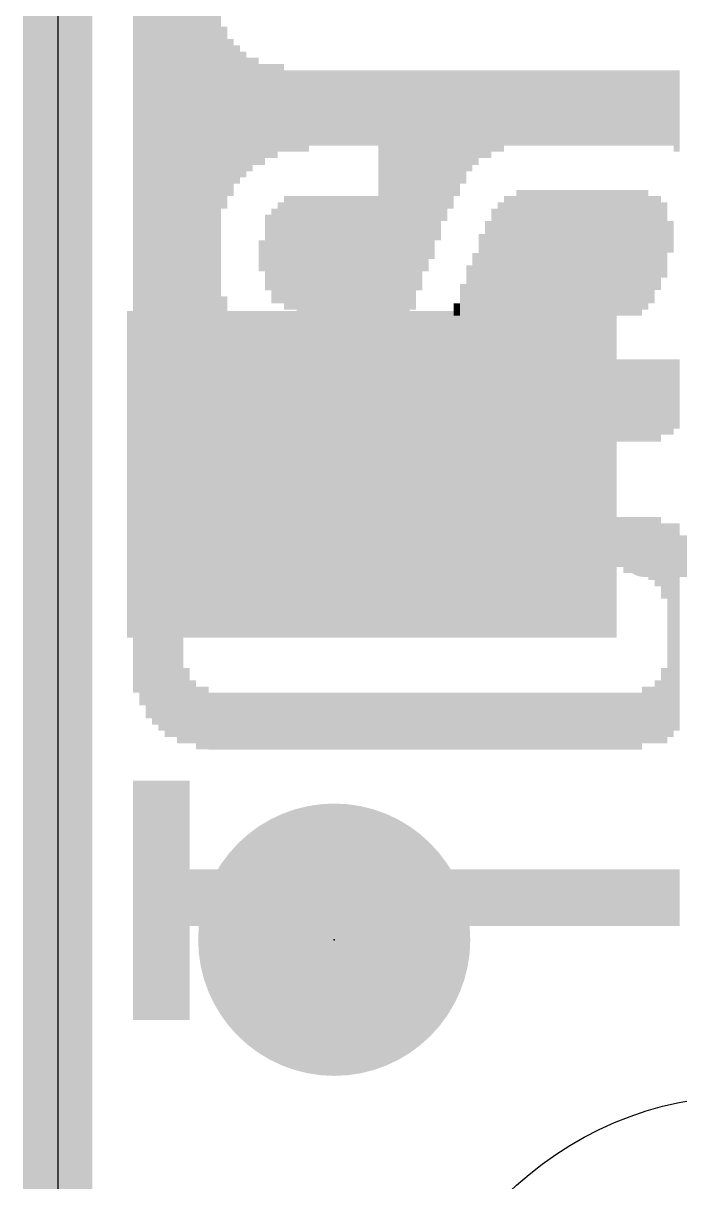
# Model space of a CAD drawing. Extents: x -3.6 to 34.1, y -8.2 to 24.4.
# Drawn here: x -0.127 to 2.286, y 3.493 to 7.747 of the extents above; entities that cross this region are included whole.
import ezdxf

# ---------------------------------------------------------------- set-up
doc = ezdxf.new("R2010")
doc.units = 0
for name, color, linetype in [('1', 12, 'CONTINUOUS'), ('16', 5, 'CONTINUOUS'), ('20', 53, 'CONTINUOUS'), ('21', 40, 'CONTINUOUS'), ('22', 6, 'CONTINUOUS'), ('23', 40, 'CONTINUOUS'), ('47', 253, 'CONTINUOUS')]:
    doc.layers.add(name, color=color, linetype=linetype)

# ---------------------------------------------------------------- blocks, each defined once
blk = doc.blocks.new('RECT')
blk.add_solid([(-0.5, -0.5), (0.5, -0.5), (-0.5, 0.5), (0.5, 0.5)])
blk = doc.blocks.new('PIE')
at = {"const_width": 0.5}
blk.add_lwpolyline([(0, -0.25, 1), (0, 0.25, 1), (0, -0.25)], format="xyb", dxfattribs=at)

msp = doc.modelspace()

# ---------------------------------------------------------------- linework, layer by layer
at = {"layer": '1', "const_width": 0.254}
msp.add_lwpolyline([(0, 0), (0, 17.78)], dxfattribs=at)
at = {"layer": '16', "const_width": 0.254}
msp.add_lwpolyline([(0, 0), (0, 17.78)], dxfattribs=at)
at = {"layer": '20'}
msp.add_line((0, 15.24), (0, 2.54), dxfattribs=at)
msp.add_circle((2.54, 2.54), 1.27, dxfattribs=at)
at = {"layer": '21', "const_width": 0.1524}
for points in [[(0.454, 10.99), (0.454, 6.79)], [(4.754, 5.79), (2.154, 5.79)]]:
    msp.add_lwpolyline(points, dxfattribs=at)
at = {"layer": '21', "const_width": 0.0762}
for points in [[(0.4159, 6.79, 1), (0.4921, 6.79)], [(2.154, 5.8281, 1), (2.154, 5.7519)]]:
    msp.add_lwpolyline(points, format="xyb", dxfattribs=at)
at = {"layer": '23'}
msp.add_point((1.016, 4.3815), dxfattribs=at)
at = {"layer": '47', "const_width": 0.13}
msp.add_lwpolyline([(0, 6.223), (0, -8.173)], dxfattribs=at)
at = {"layer": '47', "const_width": 0.065}
msp.add_lwpolyline([(0.0325, 6.223, 1), (-0.0325, 6.223)], format="xyb", dxfattribs=at)

# ---------------------------------------------------------------- block references
at = {"layer": '1', "xscale": 1.8, "yscale": 1.2}
msp.add_blockref('RECT', (1.154, 6.09), dxfattribs=at)
at = {"layer": '1'}
msp.add_blockref('PIE', (1.016, 4.3815), dxfattribs=at)
at = {"layer": '22', "rotation": 270}
for p, xscale, yscale in [((0.2887, 9.0856), 5.2883, 0.0231), ((0.3118, 9.0513), 5.3569, 0.0231), ((0.3349, 9.0284), 5.4026, 0.0231), ((0.358, 9.017), 5.4254, 0.0231), ((0.381, 9.0056), 5.4483, 0.0229), ((0.404, 8.9941), 5.4712, 0.0231), ((0.4271, 8.9941), 5.4712, 0.0231), ((0.4502, 8.9827), 5.494, 0.0231), ((0.4733, 8.9827), 5.494, 0.0231), ((0.4964, 8.97), 5.5194, 0.0231), ((0.5196, 8.97), 5.5194, 0.0231), ((0.5427, 8.97), 5.5194, 0.0231), ((0.5658, 8.97), 5.5194, 0.0231), ((0.5889, 8.97), 5.5194, 0.0231), ((0.612, 7.4003), 0.668, 0.0231), ((0.635, 7.4003), 0.5766, 0.0229), ((0.658, 7.4117), 0.508, 0.0231), ((0.6811, 7.4117), 0.4623, 0.0231), ((0.7042, 7.4117), 0.4166, 0.0231), ((0.7273, 7.4232), 0.3937, 0.0231), ((0.7504, 7.4117), 0.3708, 0.0231), ((0.7736, 7.4244), 0.3454, 0.0231), ((0.7967, 7.4244), 0.3454, 0.0231), ((0.8198, 7.4359), 0.3226, 0.0231), ((0.8429, 7.4244), 0.2997, 0.0231), ((0.866, 7.4244), 0.2997, 0.0231), ((0.889, 7.4244), 0.2997, 0.0229), ((0.912, 7.4244), 0.2997, 0.0231), ((0.9351, 7.4359), 0.2769, 0.0231), ((0.9582, 7.4359), 0.2769, 0.0231), ((0.9813, 7.4359), 0.2769, 0.0231), ((1.0044, 7.4359), 0.2769, 0.0231), ((1.0276, 7.4359), 0.2769, 0.0231), ((1.0507, 7.4359), 0.2769, 0.0231), ((1.0738, 7.4359), 0.2769, 0.0231), ((1.0969, 7.4359), 0.2769, 0.0231), ((1.12, 7.4359), 0.2769, 0.0231), ((1.143, 7.4359), 0.2769, 0.0229), ((1.166, 7.4359), 0.2769, 0.0231), ((1.1891, 7.1234), 0.9017, 0.0231), ((1.2122, 7.1234), 0.9017, 0.0231), ((1.2353, 7.1234), 0.9017, 0.0231), ((1.2584, 7.1234), 0.9017, 0.0231), ((1.2816, 7.1234), 0.9017, 0.0231), ((1.3047, 7.1349), 0.8788, 0.0231), ((1.3278, 7.1704), 0.8077, 0.0231), ((1.3509, 7.2047), 0.7391, 0.0231), ((1.374, 7.2276), 0.6934, 0.0231), ((1.397, 7.2619), 0.6248, 0.0229), ((1.42, 7.2974), 0.5537, 0.0231), ((1.4431, 7.3203), 0.508, 0.0231), ((1.4662, 7.3431), 0.4623, 0.0231), ((1.4893, 7.366), 0.4166, 0.0231), ((1.5124, 7.3889), 0.3708, 0.0231), ((1.5356, 7.4003), 0.348, 0.0231), ((1.5587, 7.413), 0.3226, 0.0231), ((1.5818, 7.413), 0.3226, 0.0231), ((1.6049, 7.4244), 0.2997, 0.0231), ((1.628, 7.4244), 0.2997, 0.0231), ((1.651, 7.4359), 0.2769, 0.0229), ((1.674, 7.4359), 0.2769, 0.0231), ((1.6971, 7.4359), 0.2769, 0.0231), ((1.7202, 7.4359), 0.2769, 0.0231), ((1.7433, 7.4359), 0.2769, 0.0231), ((1.7664, 7.4359), 0.2769, 0.0231), ((1.7896, 7.4359), 0.2769, 0.0231), ((1.8127, 7.4359), 0.2769, 0.0231), ((1.8358, 7.4359), 0.2769, 0.0231), ((1.8589, 7.4359), 0.2769, 0.0231), ((1.882, 7.4359), 0.2769, 0.0231), ((1.905, 7.4359), 0.2769, 0.0229), ((1.928, 7.4359), 0.2769, 0.0231), ((1.9511, 7.4359), 0.2769, 0.0231), ((1.9742, 7.4359), 0.2769, 0.0231), ((1.9973, 7.4359), 0.2769, 0.0231), ((2.0204, 7.4359), 0.2769, 0.0231), ((2.0436, 7.4359), 0.2769, 0.0231), ((2.0667, 7.4359), 0.2769, 0.0231), ((2.0898, 7.4359), 0.2769, 0.0231), ((2.1129, 7.4359), 0.2769, 0.0231), ((2.136, 7.4359), 0.2769, 0.0231), ((2.159, 7.4359), 0.2769, 0.0229), ((2.182, 7.4359), 0.2769, 0.0231), ((2.2051, 7.4359), 0.2769, 0.0231), ((2.2282, 7.4359), 0.2769, 0.0231), ((2.2513, 7.4359), 0.2769, 0.0231), ((2.2744, 7.4244), 0.2997, 0.0231), ((0.8429, 6.9037), 0.4166, 0.0231), ((0.866, 6.9037), 0.4166, 0.0231), ((0.889, 6.8923), 0.4394, 0.0229), ((0.912, 6.8923), 0.4394, 0.0231), ((0.9351, 6.8923), 0.4394, 0.0231), ((0.9582, 6.8923), 0.4394, 0.0231), ((0.9813, 6.8923), 0.4394, 0.0231), ((1.0044, 6.8923), 0.4394, 0.0231), ((1.0276, 6.8923), 0.4394, 0.0231), ((1.0507, 6.8923), 0.4394, 0.0231), ((1.0738, 6.8923), 0.4394, 0.0231), ((1.0969, 6.8923), 0.4394, 0.0231), ((1.12, 6.8923), 0.4394, 0.0231), ((1.143, 6.8923), 0.4394, 0.0229), ((1.166, 6.8923), 0.4394, 0.0231), ((1.651, 6.8923), 0.4394, 0.0229), ((1.674, 6.8923), 0.4394, 0.0231), ((1.6971, 6.9037), 0.4623, 0.0231), ((1.7202, 6.9037), 0.4623, 0.0231), ((1.7433, 6.9037), 0.4623, 0.0231), ((1.7664, 6.9037), 0.4623, 0.0231), ((1.7896, 6.9037), 0.4623, 0.0231), ((1.8127, 6.9037), 0.4623, 0.0231), ((1.8358, 6.9037), 0.4623, 0.0231), ((1.8589, 6.9037), 0.4623, 0.0231), ((1.882, 6.9037), 0.4623, 0.0231), ((1.905, 6.9037), 0.4623, 0.0229), ((1.928, 6.9037), 0.4623, 0.0231), ((1.9511, 6.9037), 0.4623, 0.0231), ((1.9742, 6.9037), 0.4623, 0.0231), ((1.9973, 6.9037), 0.4623, 0.0231), ((2.0204, 6.9037), 0.4623, 0.0231), ((2.0436, 6.9037), 0.4623, 0.0231), ((2.0667, 6.9037), 0.4623, 0.0231), ((2.0898, 6.9037), 0.4623, 0.0231), ((2.1129, 6.9037), 0.4623, 0.0231), ((2.136, 6.9037), 0.4623, 0.0231), ((2.159, 6.9152), 0.4394, 0.0229), ((2.182, 6.9152), 0.3937, 0.0231), ((2.2051, 6.9393), 0.3454, 0.0231), ((0.7967, 6.8923), 0.348, 0.0231), ((0.8198, 6.9037), 0.3708, 0.0231), ((1.6049, 6.8694), 0.3937, 0.0231), ((1.628, 6.8809), 0.4166, 0.0231), ((2.2282, 6.9507), 0.2769, 0.0231), ((0.7736, 6.905), 0.2769, 0.0231), ((1.5818, 6.8466), 0.348, 0.0231), ((2.2513, 6.9621), 0.1168, 0.0231), ((0.7504, 6.8923), 0.1143, 0.0231), ((1.5587, 6.8224), 0.2997, 0.0231), ((1.5356, 6.7881), 0.2311, 0.0231), ((1.5124, 6.7653), 0.1854, 0.0231), ((1.4893, 6.731), 0.1168, 0.0231), ((0.612, 6.477), 0.5334, 0.0231), ((1.4662, 6.6954), 0.0457, 0.0231), ((0.635, 6.4414), 0.4623, 0.0229), ((0.658, 6.43), 0.4394, 0.0231), ((0.6811, 6.4072), 0.3937, 0.0231), ((0.7042, 6.3957), 0.3708, 0.0231), ((0.7273, 6.3957), 0.3708, 0.0231), ((0.7504, 6.3843), 0.348, 0.0231), ((0.7736, 6.3843), 0.348, 0.0231), ((0.7967, 6.3729), 0.3251, 0.0231), ((0.8198, 6.3729), 0.3251, 0.0231), ((0.8429, 6.3729), 0.3251, 0.0231), ((0.866, 6.3614), 0.3023, 0.0231), ((0.889, 6.3614), 0.3023, 0.0229), ((0.912, 6.3614), 0.3023, 0.0231), ((0.9351, 6.3614), 0.3023, 0.0231), ((0.9582, 6.3614), 0.3023, 0.0231), ((0.9813, 6.3614), 0.3023, 0.0231), ((1.0044, 6.3614), 0.3023, 0.0231), ((1.0276, 6.3614), 0.3023, 0.0231), ((1.0507, 6.3614), 0.3023, 0.0231), ((1.0738, 6.3614), 0.3023, 0.0231), ((1.0969, 6.3614), 0.3023, 0.0231), ((1.12, 6.3614), 0.3023, 0.0231), ((1.143, 6.3614), 0.3023, 0.0229), ((1.166, 6.3614), 0.3023, 0.0231), ((1.1891, 6.3614), 0.3023, 0.0231), ((1.2122, 6.3614), 0.3023, 0.0231), ((1.2353, 6.3614), 0.3023, 0.0231), ((1.2584, 6.3614), 0.3023, 0.0231), ((1.2816, 6.3614), 0.3023, 0.0231), ((1.3047, 6.3614), 0.3023, 0.0231), ((1.3278, 6.3614), 0.3023, 0.0231), ((1.3509, 6.3614), 0.3023, 0.0231), ((1.374, 6.3614), 0.3023, 0.0231), ((1.397, 6.3614), 0.3023, 0.0229), ((1.42, 6.3614), 0.3023, 0.0231), ((1.4431, 6.3614), 0.3023, 0.0231), ((1.4662, 6.3614), 0.3023, 0.0231), ((1.4893, 6.3614), 0.3023, 0.0231), ((1.5124, 6.3614), 0.3023, 0.0231), ((1.5356, 6.3614), 0.3023, 0.0231), ((1.5587, 6.3614), 0.3023, 0.0231), ((1.5818, 6.3614), 0.3023, 0.0231), ((1.6049, 6.3614), 0.3023, 0.0231), ((1.628, 6.3614), 0.3023, 0.0231), ((1.651, 6.3614), 0.3023, 0.0229), ((1.674, 6.3614), 0.3023, 0.0231), ((1.6971, 6.3614), 0.3023, 0.0231), ((1.7202, 6.3614), 0.3023, 0.0231), ((1.7433, 6.3614), 0.3023, 0.0231), ((1.7664, 6.3614), 0.3023, 0.0231), ((1.7896, 6.3614), 0.3023, 0.0231), ((1.8127, 6.3614), 0.3023, 0.0231), ((1.8358, 6.3614), 0.3023, 0.0231), ((1.8589, 6.3614), 0.3023, 0.0231), ((1.882, 6.3614), 0.3023, 0.0231), ((1.905, 6.3614), 0.3023, 0.0229), ((1.928, 6.3614), 0.3023, 0.0231), ((1.9511, 6.3614), 0.3023, 0.0231), ((1.9742, 6.3614), 0.3023, 0.0231), ((1.9973, 6.3614), 0.3023, 0.0231), ((2.0204, 6.3614), 0.3023, 0.0231), ((2.0436, 6.3614), 0.3023, 0.0231), ((2.0667, 6.3614), 0.3023, 0.0231), ((2.0898, 6.3614), 0.3023, 0.0231), ((2.1129, 6.3614), 0.3023, 0.0231), ((2.136, 6.3614), 0.3023, 0.0231), ((2.159, 6.3614), 0.3023, 0.0229), ((2.182, 6.3614), 0.3023, 0.0231), ((2.2051, 6.3614), 0.3023, 0.0231), ((2.2282, 6.3741), 0.2769, 0.0231), ((2.2513, 6.3741), 0.2769, 0.0231), ((2.2744, 6.3856), 0.254, 0.0231), ((0.4964, 5.8064), 0.254, 0.0231), ((0.5196, 5.8179), 0.2311, 0.0231), ((0.5427, 5.8306), 0.2057, 0.0231), ((0.5658, 5.8306), 0.2057, 0.0231), ((0.5889, 5.8306), 0.2057, 0.0231), ((0.612, 5.8306), 0.2057, 0.0231), ((0.635, 5.8306), 0.2057, 0.0229), ((0.658, 5.842), 0.1829, 0.0231), ((0.6811, 5.842), 0.1829, 0.0231), ((0.7042, 5.842), 0.1829, 0.0231), ((0.7273, 5.842), 0.1829, 0.0231), ((0.7504, 5.842), 0.1829, 0.0231), ((0.7736, 5.842), 0.1829, 0.0231), ((0.7967, 5.842), 0.1829, 0.0231), ((0.8198, 5.842), 0.1829, 0.0231), ((0.8429, 5.842), 0.1829, 0.0231), ((0.866, 5.842), 0.1829, 0.0231), ((0.889, 5.842), 0.1829, 0.0229), ((0.912, 5.842), 0.1829, 0.0231), ((0.9351, 5.842), 0.1829, 0.0231), ((0.9582, 5.842), 0.1829, 0.0231), ((0.9813, 5.842), 0.1829, 0.0231), ((1.0044, 5.842), 0.1829, 0.0231), ((1.0276, 5.842), 0.1829, 0.0231), ((1.0507, 5.842), 0.1829, 0.0231), ((1.0738, 5.842), 0.1829, 0.0231), ((1.0969, 5.842), 0.1829, 0.0231), ((1.12, 5.842), 0.1829, 0.0231), ((1.143, 5.842), 0.1829, 0.0229), ((1.166, 5.842), 0.1829, 0.0231), ((1.1891, 5.842), 0.1829, 0.0231), ((1.2122, 5.842), 0.1829, 0.0231), ((1.2353, 5.842), 0.1829, 0.0231), ((1.2584, 5.842), 0.1829, 0.0231), ((1.2816, 5.842), 0.1829, 0.0231), ((1.3047, 5.842), 0.1829, 0.0231), ((1.3278, 5.842), 0.1829, 0.0231), ((1.3509, 5.842), 0.1829, 0.0231), ((1.374, 5.842), 0.1829, 0.0231), ((1.397, 5.842), 0.1829, 0.0229), ((1.42, 5.842), 0.1829, 0.0231), ((1.4431, 5.842), 0.1829, 0.0231), ((1.4662, 5.842), 0.1829, 0.0231), ((1.4893, 5.842), 0.1829, 0.0231), ((1.5124, 5.842), 0.1829, 0.0231), ((1.5356, 5.842), 0.1829, 0.0231), ((1.5587, 5.842), 0.1829, 0.0231), ((1.5818, 5.842), 0.1829, 0.0231), ((1.6049, 5.842), 0.1829, 0.0231), ((1.628, 5.842), 0.1829, 0.0231), ((1.651, 5.842), 0.1829, 0.0229), ((1.674, 5.842), 0.1829, 0.0231), ((1.6971, 5.842), 0.1829, 0.0231), ((1.7202, 5.842), 0.1829, 0.0231), ((1.7433, 5.842), 0.1829, 0.0231), ((1.7664, 5.842), 0.1829, 0.0231), ((1.7896, 5.842), 0.1829, 0.0231), ((1.8127, 5.842), 0.1829, 0.0231), ((1.8358, 5.842), 0.1829, 0.0231), ((1.8589, 5.842), 0.1829, 0.0231), ((1.882, 5.842), 0.1829, 0.0231), ((1.905, 5.842), 0.1829, 0.0229), ((1.928, 5.842), 0.1829, 0.0231), ((1.9511, 5.842), 0.1829, 0.0231), ((1.9742, 5.842), 0.1829, 0.0231), ((1.9973, 5.842), 0.1829, 0.0231), ((2.0204, 5.842), 0.1829, 0.0231), ((2.0436, 5.842), 0.1829, 0.0231), ((2.0667, 5.842), 0.1829, 0.0231), ((2.0898, 5.8306), 0.2057, 0.0231), ((2.1129, 5.8306), 0.2057, 0.0231), ((2.136, 5.8306), 0.2057, 0.0231), ((2.159, 5.8306), 0.2057, 0.0229), ((2.182, 5.8179), 0.2311, 0.0231), ((2.2051, 5.8064), 0.254, 0.0231), ((0.404, 5.5067), 0.762, 0.0231), ((0.4271, 5.5067), 0.762, 0.0231), ((0.4502, 5.5067), 0.8077, 0.0231), ((0.4733, 5.7721), 0.2769, 0.0231), ((2.2282, 5.7721), 0.2769, 0.0231), ((2.2513, 5.5182), 0.7849, 0.0231), ((2.2744, 5.5296), 0.762, 0.0231), ((0.358, 5.5067), 0.6706, 0.0231), ((0.381, 5.5067), 0.7163, 0.0229), ((0.3118, 5.5194), 0.5537, 0.0231), ((0.3349, 5.5067), 0.6248, 0.0231), ((0.2887, 5.508), 0.4394, 0.0231), ((0.4733, 5.2413), 0.2769, 0.0231), ((2.2282, 5.2413), 0.2769, 0.0231), ((0.4964, 5.2184), 0.2311, 0.0231), ((2.2051, 5.2184), 0.2311, 0.0231), ((0.5196, 5.1956), 0.2311, 0.0231), ((0.5427, 5.1956), 0.2311, 0.0231), ((0.5658, 5.1841), 0.2083, 0.0231), ((0.5889, 5.1841), 0.2083, 0.0231), ((0.612, 5.1841), 0.2083, 0.0231), ((0.635, 5.1841), 0.2083, 0.0229), ((0.658, 5.1841), 0.2083, 0.0231), ((0.6811, 5.1841), 0.2083, 0.0231), ((0.7042, 5.1841), 0.2083, 0.0231), ((0.7273, 5.1841), 0.2083, 0.0231), ((0.7504, 5.1841), 0.2083, 0.0231), ((0.7736, 5.1841), 0.2083, 0.0231), ((0.7967, 5.1841), 0.2083, 0.0231), ((0.8198, 5.1841), 0.2083, 0.0231), ((0.8429, 5.1841), 0.2083, 0.0231), ((0.866, 5.1841), 0.2083, 0.0231), ((0.889, 5.1841), 0.2083, 0.0229), ((0.912, 5.1841), 0.2083, 0.0231), ((0.9351, 5.1841), 0.2083, 0.0231), ((0.9582, 5.1841), 0.2083, 0.0231), ((0.9813, 5.1841), 0.2083, 0.0231), ((1.0044, 5.1841), 0.2083, 0.0231), ((1.0276, 5.1841), 0.2083, 0.0231), ((1.0507, 5.1841), 0.2083, 0.0231), ((1.0738, 5.1841), 0.2083, 0.0231), ((1.0969, 5.1841), 0.2083, 0.0231), ((1.12, 5.1841), 0.2083, 0.0231), ((1.143, 5.1841), 0.2083, 0.0229), ((1.166, 5.1841), 0.2083, 0.0231), ((1.1891, 5.1841), 0.2083, 0.0231), ((1.2122, 5.1841), 0.2083, 0.0231), ((1.2353, 5.1841), 0.2083, 0.0231), ((1.2584, 5.1841), 0.2083, 0.0231), ((1.2816, 5.1841), 0.2083, 0.0231), ((1.3047, 5.1841), 0.2083, 0.0231), ((1.3278, 5.1841), 0.2083, 0.0231), ((1.3509, 5.1841), 0.2083, 0.0231), ((1.374, 5.1841), 0.2083, 0.0231), ((1.397, 5.1841), 0.2083, 0.0229), ((1.42, 5.1841), 0.2083, 0.0231), ((1.4431, 5.1841), 0.2083, 0.0231), ((1.4662, 5.1841), 0.2083, 0.0231), ((1.4893, 5.1841), 0.2083, 0.0231), ((1.5124, 5.1841), 0.2083, 0.0231), ((1.5356, 5.1841), 0.2083, 0.0231), ((1.5587, 5.1841), 0.2083, 0.0231), ((1.5818, 5.1841), 0.2083, 0.0231), ((1.6049, 5.1841), 0.2083, 0.0231), ((1.628, 5.1841), 0.2083, 0.0231), ((1.651, 5.1841), 0.2083, 0.0229), ((1.674, 5.1841), 0.2083, 0.0231), ((1.6971, 5.1841), 0.2083, 0.0231), ((1.7202, 5.1841), 0.2083, 0.0231), ((1.7433, 5.1841), 0.2083, 0.0231), ((1.7664, 5.1841), 0.2083, 0.0231), ((1.7896, 5.1841), 0.2083, 0.0231), ((1.8127, 5.1841), 0.2083, 0.0231), ((1.8358, 5.1841), 0.2083, 0.0231), ((1.8589, 5.1841), 0.2083, 0.0231), ((1.882, 5.1841), 0.2083, 0.0231), ((1.905, 5.1841), 0.2083, 0.0229), ((1.928, 5.1841), 0.2083, 0.0231), ((1.9511, 5.1841), 0.2083, 0.0231), ((1.9742, 5.1841), 0.2083, 0.0231), ((1.9973, 5.1841), 0.2083, 0.0231), ((2.0204, 5.1841), 0.2083, 0.0231), ((2.0436, 5.1841), 0.2083, 0.0231), ((2.0667, 5.1841), 0.2083, 0.0231), ((2.0898, 5.1841), 0.2083, 0.0231), ((2.1129, 5.1841), 0.2083, 0.0231), ((2.136, 5.1841), 0.2083, 0.0231), ((2.159, 5.207), 0.2083, 0.0229), ((2.182, 5.207), 0.2083, 0.0231), ((0.2887, 4.5263), 0.8788, 0.0231), ((0.3118, 4.5263), 0.8788, 0.0231), ((0.3349, 4.5263), 0.8788, 0.0231), ((0.358, 4.5263), 0.8788, 0.0231), ((0.381, 4.5263), 0.8788, 0.0229), ((0.404, 4.5263), 0.8788, 0.0231), ((0.4271, 4.5263), 0.8788, 0.0231), ((0.4502, 4.5263), 0.8788, 0.0231), ((0.4733, 4.5263), 0.8788, 0.0231), ((0.4964, 4.5364), 0.2083, 0.0231), ((0.5196, 4.5364), 0.2083, 0.0231), ((0.5427, 4.5364), 0.2083, 0.0231), ((0.5658, 4.5364), 0.2083, 0.0231), ((0.5889, 4.5364), 0.2083, 0.0231), ((0.612, 4.5364), 0.2083, 0.0231), ((0.635, 4.5364), 0.2083, 0.0229), ((0.658, 4.5364), 0.2083, 0.0231), ((0.6811, 4.5364), 0.2083, 0.0231), ((0.7042, 4.5364), 0.2083, 0.0231), ((0.7273, 4.5364), 0.2083, 0.0231), ((0.7504, 4.5364), 0.2083, 0.0231), ((0.7736, 4.5364), 0.2083, 0.0231), ((0.7967, 4.5364), 0.2083, 0.0231), ((0.8198, 4.5364), 0.2083, 0.0231), ((0.8429, 4.5364), 0.2083, 0.0231), ((0.866, 4.5364), 0.2083, 0.0231), ((0.889, 4.5364), 0.2083, 0.0229), ((0.912, 4.5364), 0.2083, 0.0231), ((0.9351, 4.5364), 0.2083, 0.0231), ((0.9582, 4.5364), 0.2083, 0.0231), ((0.9813, 4.5364), 0.2083, 0.0231), ((1.0044, 4.5364), 0.2083, 0.0231), ((1.0276, 4.5364), 0.2083, 0.0231), ((1.0507, 4.5364), 0.2083, 0.0231), ((1.0738, 4.5364), 0.2083, 0.0231), ((1.0969, 4.5364), 0.2083, 0.0231), ((1.12, 4.5364), 0.2083, 0.0231), ((1.143, 4.5364), 0.2083, 0.0229), ((1.166, 4.5364), 0.2083, 0.0231), ((1.1891, 4.5364), 0.2083, 0.0231), ((1.2122, 4.5364), 0.2083, 0.0231), ((1.2353, 4.5364), 0.2083, 0.0231), ((1.2584, 4.5364), 0.2083, 0.0231), ((1.2816, 4.5364), 0.2083, 0.0231), ((1.3047, 4.5364), 0.2083, 0.0231), ((1.3278, 4.5364), 0.2083, 0.0231), ((1.3509, 4.5364), 0.2083, 0.0231), ((1.374, 4.5364), 0.2083, 0.0231), ((1.397, 4.5364), 0.2083, 0.0229), ((1.42, 4.5364), 0.2083, 0.0231), ((1.4431, 4.5364), 0.2083, 0.0231), ((1.4662, 4.5364), 0.2083, 0.0231), ((1.4893, 4.5364), 0.2083, 0.0231), ((1.5124, 4.5364), 0.2083, 0.0231), ((1.5356, 4.5364), 0.2083, 0.0231), ((1.5587, 4.5364), 0.2083, 0.0231), ((1.5818, 4.5364), 0.2083, 0.0231), ((1.6049, 4.5364), 0.2083, 0.0231), ((1.628, 4.5364), 0.2083, 0.0231), ((1.651, 4.5364), 0.2083, 0.0229), ((1.674, 4.5364), 0.2083, 0.0231), ((1.6971, 4.5364), 0.2083, 0.0231), ((1.7202, 4.5364), 0.2083, 0.0231), ((1.7433, 4.5364), 0.2083, 0.0231), ((1.7664, 4.5364), 0.2083, 0.0231), ((1.7896, 4.5364), 0.2083, 0.0231), ((1.8127, 4.5364), 0.2083, 0.0231), ((1.8358, 4.5364), 0.2083, 0.0231), ((1.8589, 4.5364), 0.2083, 0.0231), ((1.882, 4.5364), 0.2083, 0.0231), ((1.905, 4.5364), 0.2083, 0.0229), ((1.928, 4.5364), 0.2083, 0.0231), ((1.9511, 4.5364), 0.2083, 0.0231), ((1.9742, 4.5364), 0.2083, 0.0231), ((1.9973, 4.5364), 0.2083, 0.0231), ((2.0204, 4.5364), 0.2083, 0.0231), ((2.0436, 4.5364), 0.2083, 0.0231), ((2.0667, 4.5364), 0.2083, 0.0231), ((2.0898, 4.5364), 0.2083, 0.0231), ((2.1129, 4.5364), 0.2083, 0.0231), ((2.136, 4.5364), 0.2083, 0.0231), ((2.159, 4.5364), 0.2083, 0.0229), ((2.182, 4.5364), 0.2083, 0.0231), ((2.2051, 4.5364), 0.2083, 0.0231), ((2.2282, 4.5364), 0.2083, 0.0231), ((2.2513, 4.5364), 0.2083, 0.0231), ((2.2744, 4.5364), 0.2083, 0.0231)]:
    msp.add_blockref('RECT', p, dxfattribs=dict(at, xscale=xscale, yscale=yscale))

doc.saveas('drawing.dxf')
